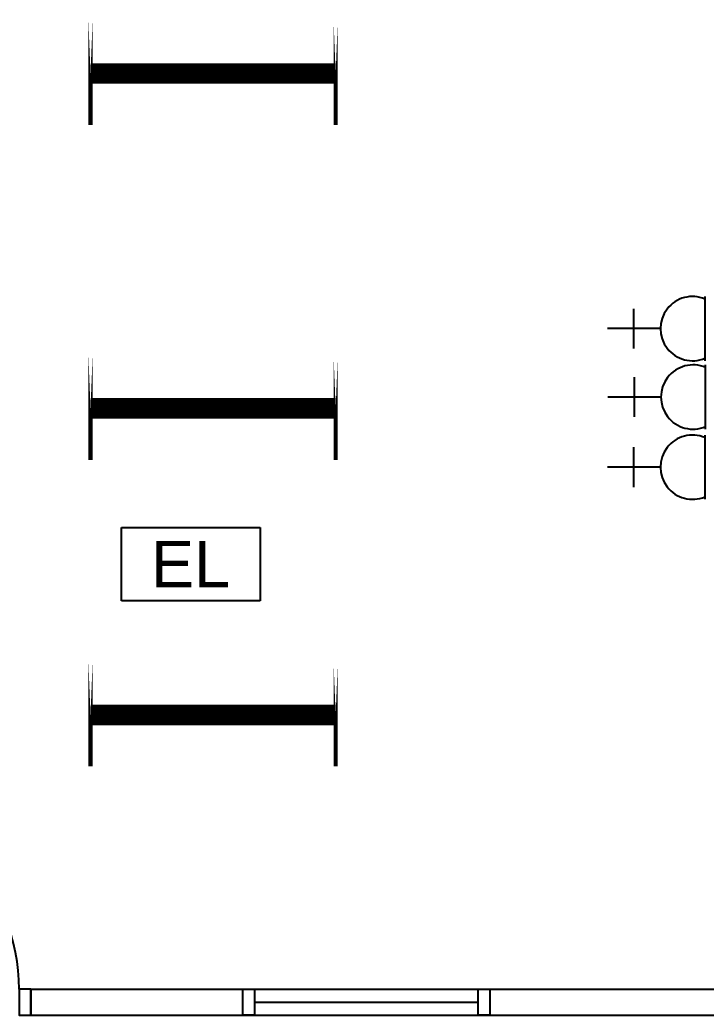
# Model space of a CAD drawing. Header units: inches. Extents: x 16928 to 514628, y -1471 to 241387.
# Drawn here: x 311951 to 314866, y 49176 to 53402 of the extents above; entities that cross this region are included whole.
import ezdxf

# ---------------------------------------------------------------- set-up
doc = ezdxf.new("R2010")
doc.units = ezdxf.units.IN
doc.header["$MEASUREMENT"] = 0
for name, color, linetype in [('DOOR', 2, 'Continuous'), ('ELECT', 6, 'Continuous'), ('FITTING', 8, 'Continuous'), ('LAMPU', 7, 'Continuous'), ('partition', 8, 'Continuous'), ('WIN', 9, 'Continuous')]:
    doc.layers.add(name, color=color, linetype=linetype)
doc.styles.add('SANSSERIF', font='SAS_____.pfb', dxfattribs={"width": 0.7, "height": 700})

# ---------------------------------------------------------------- blocks, each defined once
blk = doc.blocks.new('dr16')
at = {"layer": 'DOOR', "color": 1}
blk.add_line((-2409712.2, -909070.8), (-2409602.2, -909070.8), dxfattribs=at)
for points in [[(-2409712.2, -909070.8), (-2409602.2, -909070.8), (-2409602.2, -909020.8), (-2409712.2, -909020.8)], [(-2410511.2, -909830.8), (-2409712.2, -909830.8), (-2409712.2, -909870.8), (-2410511.2, -909870.8)], [(-2409712.2, -909920.8), (-2409602.2, -909920.8), (-2409602.2, -909870.8), (-2409712.2, -909870.8)]]:
    blk.add_lwpolyline(points, close=True, dxfattribs=at)
at = {"layer": 'DOOR', "color": 9}
blk.add_arc((-2409712.2, -909870.8), 800, 90, 177.134, dxfattribs=at)
blk = doc.blocks.new('emergency light R')
at = {"layer": 'LAMPU', "color": 6, "linetype": 'Continuous'}
for p, q in [((0, 4.9), (0, 247.7)), ((0, 247.7), (459.3, 247.7)), ((459.3, 247.7), (459.3, 4.9)), ((459.3, 4.9), (0, 4.9))]:
    blk.add_line(p, q, dxfattribs=at)
at = {"layer": 'LAMPU', "color": 6, "linetype": 'Continuous', "style": 'SANSSERIF'}
blk.add_text('EL', height=153.77, dxfattribs=at).set_placement((97, 50))

msp = doc.modelspace()

# ---------------------------------------------------------------- linework, layer by layer
at = {"layer": 'ELECT', "color": 6}
for p, q in [((314861.1, 51954.6), (314861.1, 52227.4)), ((314558.8, 52006.6), (314558.8, 52175.4)), ((314671.3, 52091), (314446.3, 52091)), ((314863.6, 51664.1), (314863.6, 51936.9)), ((314561.3, 51716.1), (314561.3, 51884.9)), ((314673.8, 51800.5), (314448.8, 51800.5)), ((314861.1, 51366.1), (314861.1, 51638.9)), ((314558.8, 51418.1), (314558.8, 51586.9)), ((314671.3, 51502.5), (314446.3, 51502.5))]:
    msp.add_line(p, q, dxfattribs=at)
for centre in [(314807.7, 52091), (314810.2, 51800.5), (314807.7, 51502.5)]:
    msp.add_arc(centre, 136.4, 66.9763, 293.0237, dxfattribs=at)
at = {"layer": 'FITTING', "color": 3, "const_width": 17.4}
for points in [[(312250.9, 53393.5), (312250.9, 52956.1)], [(312250.9, 53393.5), (312250.9, 52956.1)], [(313292.2, 53393.5), (313292.2, 52956.1)], [(313292.2, 53393.5), (313292.2, 52956.1)], [(312250.9, 51971.1), (312250.9, 51533.7)], [(312250.9, 51971.1), (312250.9, 51533.7)], [(313292.2, 51971.1), (313292.2, 51533.7)], [(313292.2, 51971.1), (313292.2, 51533.7)], [(312250.9, 50668.9), (312250.9, 50231.5)], [(312250.9, 50668.9), (312250.9, 50231.5)], [(313292.2, 50668.9), (313292.2, 50231.5)], [(313292.2, 50668.9), (313292.2, 50231.5)]]:
    msp.add_lwpolyline(points, close=True, dxfattribs=at)
at = {"layer": 'FITTING', "color": 3, "const_width": 86.8}
for points in [[(312250.9, 53174.8), (313292.2, 53174.8)], [(312250.9, 53174.8), (313292.2, 53174.8)], [(312250.9, 51752.4), (313292.2, 51752.4)], [(312250.9, 51752.4), (313292.2, 51752.4)], [(312250.9, 50450.2), (313292.2, 50450.2)], [(312250.9, 50450.2), (313292.2, 50450.2)]]:
    msp.add_lwpolyline(points, dxfattribs=at)
at = {"layer": 'partition'}
for p, q in [((311997.5, 49285.5), (311997.5, 49175.5)), ((311997.5, 49285.5), (312897.5, 49285.5)), ((313947.5, 49285.5), (314977.5, 49285.5)), ((311997.5, 49175.5), (312897.5, 49175.5)), ((313947.5, 49175.5), (314977.5, 49175.5))]:
    msp.add_line(p, q, dxfattribs=at)
at = {"layer": 'WIN'}
for p, q in [((312897.5, 49285.5), (313947.5, 49285.5)), ((312947.5, 49230.5), (313897.5, 49230.5)), ((312897.5, 49175.5), (313947.5, 49175.5))]:
    msp.add_line(p, q, dxfattribs=at)
for points in [[(312947.5, 49285.5), (312947.5, 49175.5), (312897.5, 49175.5), (312897.5, 49285.5)], [(313947.5, 49285.5), (313947.5, 49175.5), (313897.5, 49175.5), (313897.5, 49285.5)]]:
    msp.add_lwpolyline(points, close=True, dxfattribs=at)

# ---------------------------------------------------------------- block references
at = {"layer": 'DOOR', "rotation": 270}
msp.add_blockref('dr16', (1221018.2, -2360426.6), dxfattribs=at)
at = {"layer": 'LAMPU', "color": 8, "xscale": 1.27951153594687, "yscale": 1.27951153594687, "zscale": 1.27951153594687}
msp.add_blockref('emergency light R', (312383.2, 50929), dxfattribs=at)

doc.saveas('drawing.dxf')
